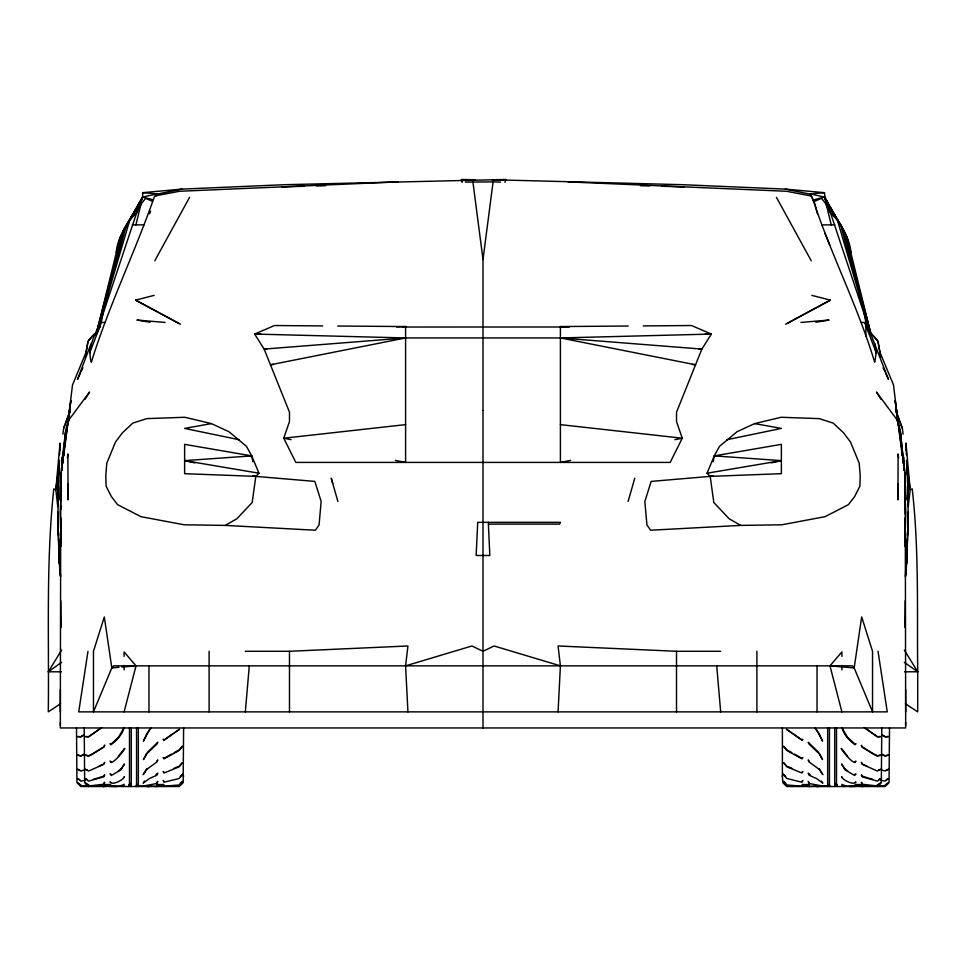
<?xml version="1.0" encoding="UTF-8"?>
<svg xmlns="http://www.w3.org/2000/svg" width="966" height="966" viewBox="0 0 966 966"><rect width="100%" height="100%" fill="white"/><g stroke="black" fill="none" stroke-linecap="round" stroke-linejoin="round"><path stroke-width="1.45" d="M60.617 703.695L48.3 711.87C49.181 637.56 45.861 562.84 53.794 488.844L55.835 489.822L57.767 506.51L58.443 487.202M60.339 711.87L60.798 473.461L68.163 420.886L89.536 392.039L85.117 399.212M59.324 550.113L59.264 563.263L57.682 511.871L59.324 564.023L60.617 576.726M61.353 473.932L60.786 478.351L60.798 473.461M906.627 540.091L906.736 563.263L908.318 511.871L906.676 564.023L905.383 576.726M57.743 519.611L59.397 460.359L58.745 473.859M904.888 627.441L905.251 600.671M60.339 725.43L60.387 722.459M58.117 485.934L57.767 506.51L58.528 469.983M898.223 483.857L897.897 499.893L898.138 453.948L898.561 457.787M60.653 536.07L61.063 518.174M61.256 509.215L61.329 506.232M62.138 470.43L62.44 457.003L65.833 429.798L68.163 420.886L63.623 456.242M907.557 499.011L907.871 485.777L906.603 460.359L907.074 473.63M905.625 572.971L905.794 567.006M59.783 450.385L60.001 443.309L55.835 489.822L57.513 476.649M904.683 546.418L905.83 512.173L904.635 488.82M58.914 473.823L59.3 463.173M59.602 454.684L60.001 443.309M61.317 485.137L60.725 499.953L61.377 490.994M61.909 470.333L62.44 457.003L61.631 470.309M905.649 574.601L906.011 565.955M905.601 575.953L906.023 567.066M906.579 555.196L907.352 538.895M907.557 534.44L908.257 519.611L907.557 479.752M61.317 489.738L60.17 512.173L61.317 546.418M558.07 711.87L560.401 665.852L558.07 645.976L676.514 651.289L720.684 651.289M905.613 573.889L905.999 566.33M906.579 554.701L907.364 539.378M907.545 535.502L908.064 525.166M58.443 479.752L58.443 499.011M59.82 499.893L61.353 474.753M63.985 455.179L64.203 452.185M64.637 446.22L65.181 438.757M65.398 435.775L65.833 429.798L61.703 469.524M183.612 727.941L183.154 782.617L179.205 786.529L130.615 786.529L130.615 783.824M70.59 403.836L70.856 400.624L68.465 418.049M99.051 324.999C93.919 336.711 87.194 349.1 91.323 362.238C108.904 305.558 135.143 251.885 154.632 196.013L179.495 191.268L397.98 181.886M245.316 711.87L249.288 665.852M63.056 462.629L63.321 459.731M63.841 453.948L64.239 449.601M70.059 407.109L69.395 413.219M907.569 526.953L908.257 519.611M60.786 478.351L61.389 472.459M67.439 457.787L67.862 453.948L68.103 499.893L67.777 483.857M69.467 413.46L70.107 407.966M407.93 711.87L405.599 665.852L407.93 645.976L289.486 651.289L245.316 651.289M68.429 421.345L68.924 417.288M68.453 421.876L69.129 416.261M67.596 425.294L72.498 385.023L86.083 352.216L88.027 341.324L92.845 335.649M116.162 252.319C118.468 231.599 133.984 215.273 142.654 197.076L142.654 192.681L181.789 189.107L284.173 184.711L505.846 179.471L504.952 182.357M58.069 472.253L58.443 469.319M62.899 434.169L63.647 428.312L70.276 410.321M68.115 421.043L70.083 406.046M61.921 469.512L62.295 466.566M62.669 463.62L63.237 459.188M483 410.079L483 259.528L493.095 181.886L500.617 182.079M252.887 475.731L255.797 476.383L252.186 502.501L236.875 518.754L225.32 525.407L184.168 524.792L140.879 516.653L117.574 504.638L111.344 496.548L106.115 486.2L105.789 475.477L106.815 463.137L115.473 442.066L122.368 432.889L132.777 423.132L146.796 418.628L184.868 417.276L211.361 423.603L228.918 431.681L246.463 446.316L251.728 455.892L258.96 473.207L255.797 476.383L184.627 473.678L184.627 444.36L251.728 455.892L252.887 461.748M854.173 667.917L861.684 616.948L872.54 651.289L872.54 711.87L854.173 667.917L829.987 665.852L841.893 711.87M87.966 651.289L78.741 711.87L887.259 711.87L878.034 651.289M85.237 357.287L88.027 341.324M713.113 461.748L714.272 455.892L719.537 446.316L737.082 431.681L754.639 423.603L781.132 417.276L819.204 418.628L833.223 423.132L843.632 432.889L850.527 442.066L859.185 463.137L860.211 475.477L859.885 486.2L854.656 496.548L848.426 504.638L825.121 516.653L781.832 524.792L740.68 525.407L650.565 530.225L646.93 524.912L644.841 501.463L651.181 481.406L710.203 476.383L781.373 473.678L781.373 444.36L714.272 455.892L707.04 473.207L710.203 476.383L713.814 502.501L729.125 518.754L740.68 525.407M135.904 224.933L141.241 202.945M141.954 200.01L142.654 197.076L156.927 193.852L155.78 196.303M835.385 783.824L835.385 786.529L786.795 786.529L782.846 782.617L782.388 776.423L783.076 773.657M124.107 711.87L136.013 665.852L124.107 651.929L124.107 656.421M628.105 501.463L634.759 478.242M149.694 213.776L150.527 211.095M124.107 727.495C122.211 734.715 116.814 740.511 110.885 744.762L110.015 743.663L110.885 744.049M123.793 728.364L118.347 737.42L111.392 743.796M100.657 324.467L89.572 353.206M63.647 428.312L69.83 411.782M90.997 343.896L77.522 379.421L80.48 372.997M111.827 667.917L93.461 711.87L93.461 651.289L104.316 616.948L111.827 667.917L118.939 667.301M103.567 310.243A268.693 56.946 90 0 0 101.285 322.463L95.936 335.154L120.134 237.358L128.852 221.769M801.985 786.529L802.855 784.573L808.192 784.573L809.061 785.286L808.192 784.477L809.568 786.481M81.072 371.717L82.895 367.744M124.143 777.256L124.445 776.64C123.117 780.407 111.766 785.684 110.015 781.905L110.885 782.569M130.301 219.173L142.654 197.076L129.806 220.006L95.936 335.154L123.286 230.657L142.654 197.076L136.544 213.16L95.936 335.154L126.51 224.873L133.151 216.106L142.654 197.076L152.628 199.624M154.777 260.748L189.541 197.402M103.809 763.804L104.678 762.343L103.809 764.299L88.618 771.061L85.298 769.262L87.508 770.071M146.82 753.13L143.451 759.578L146.772 753.782L156.939 744.098L157.808 742.214L147.713 752.055M61.438 671.793L48.3 671.793L61.607 650.106M643.32 325.904L691.559 325.53L711.362 334.067L701.859 349.088L676.514 412.204L676.514 421.562L682.262 438.214L670.187 462.412L295.813 462.412L283.738 438.214L289.486 421.562L289.486 412.204L264.141 349.088L254.638 334.067L274.441 325.53L322.68 325.904M179.652 729.233L164.015 740.222L163.145 739.219L164.015 739.944L172.516 733.955M149.488 729.547L143.451 741.127L146.772 733.906L151.046 728.123M146.82 768.61L143.161 774.672L146.772 769.359L156.939 761.945L157.808 759.928L156.939 761.063M103.809 783.341L104.678 782.255L103.809 784.259L88.618 785.986L85.298 782.846L88.618 784.984M144.55 781.023L143.161 783.148L149.428 778.548L156.939 775.227L157.808 773.162L155.876 774.66M94.197 333.995L88.775 340.443L89.548 339.525M97.82 329.708L100.536 326.484M829.987 665.852L841.893 651.929L841.893 656.421M111.959 667.76L113.602 665.852L852.398 665.852L854.294 668.049M156.939 782.363L157.808 781.434L156.939 783.498L143.487 786.01M179.205 766.074L182.465 762.645L179.205 766.811L164.015 773.017L163.145 771.448L164.015 772.317M103.809 785.189L104.678 784.283L103.809 786.203L95.912 785.853M801.985 785.189L802.855 784.283L801.985 786.203L786.795 784.972L783.535 781.409L785.708 783.124M120.967 769.057L124.445 764.021L120.895 769.89L111.356 775.469L110.015 773.983L111.392 774.442M801.985 781.361L802.855 780.468L801.985 782.243L786.795 778.463L783.535 774.527L785.708 776.567M135.771 786.01L138.633 785.853M841.664 786.01L844.513 785.853M849.368 786.01L852.229 785.853M118.347 756.354C134.153 735.573 116.922 762.21 110.885 762.488L110.015 761.099L110.885 761.594M801.985 772.317L802.855 771.448L801.985 773.017L786.795 766.811L783.535 762.645L786.795 766.074M877.382 786.529L881.33 782.617L881.789 727.941M180.292 776.567L182.465 774.527L179.205 778.463L164.015 782.243L163.145 780.468L164.015 781.361M164.015 786.529L163.145 784.573L157.808 784.573L156.939 785.286L157.808 784.477L156.432 786.481M889.505 727.941L889.046 782.617L885.097 786.529L862.191 786.529L861.322 784.573L855.985 784.573L855.115 785.286L855.985 784.477L855.115 786.457L853.799 786.529M133.151 216.106L136.544 213.16L141.761 203.234L145.612 198.344L152.133 201.145M156.939 785.286L157.808 784.573L156.939 786.505L146.929 785.853M855.115 785.286L855.985 784.573C854.342 788.63 843.161 785.43 841.857 784.32M101.708 727.579L88.618 736.804L85.298 736.575L88.618 736.696L101.49 727.736M180.292 783.124L182.465 781.409L179.205 784.972L164.015 786.203L163.145 784.283L164.015 785.189M855.115 782.569L855.985 781.905C854.234 785.684 842.883 780.407 841.555 776.64L841.857 777.256M48.3 671.793L61.655 662.302M118.347 770.904L120.895 769.117M174.23 732.808L179.205 729.487M180.316 784.271L182.526 782.846L179.205 785.986L175.824 785.853M877.382 784.984L880.702 782.846L877.382 785.986L862.191 784.259L861.322 782.255L862.191 783.341M885.097 784.984L888.406 782.846L885.097 785.986L877.068 785.261M84.042 734.752L80.903 736.696L77.594 736.575L80.903 736.804L84.284 734.74M855.115 761.594L855.985 761.099L855.115 762.488C849.066 762.198 831.859 735.585 847.653 756.354M171.489 754.156L164.015 758.346L163.145 757.549L164.015 758.853L179.205 750.437L182.465 746.175L179.205 749.857L174.23 752.623M785.612 324.19L830.386 300.124L811.838 295.379M786.952 323.574L830.386 300.124M124.143 784.32C122.899 785.406 111.597 788.654 110.015 784.573L104.678 784.573L103.809 786.529L80.903 786.529L76.954 782.617L76.495 727.941M878.492 779.755L880.702 778.62L877.382 781.132L862.191 776.821L861.322 774.804L862.191 776.096L866.84 777.606M886.196 779.755L888.406 778.62L885.097 781.132L880.726 780.202M84.042 754.205L80.903 755.762L77.594 755.086L80.903 756.124L84.284 754.47M99.16 766.11L102.65 764.384M405.599 665.852L471.939 645.976L483 651.289L494.061 645.976L560.401 665.852M855.115 744.049L855.985 743.663L855.115 744.762C849.186 740.511 843.789 734.728 841.893 727.495M875.003 343.896L875.945 354.872L874.677 362.238C858.206 307.321 831.702 256.05 813.722 201.701L821.547 198.344L825.399 203.234L830.603 213.16L871.211 335.154L888.478 379.421L885.52 372.997M174.23 768.175L177.961 766.606M878.492 770.071L880.702 769.262L877.382 771.061L862.191 764.299L861.322 762.343L862.191 763.804M886.196 770.071L888.406 769.262L885.097 771.061L881.717 769.89M84.284 769.89L80.903 771.061L77.594 769.262L79.804 770.071M99.16 777.606L103.809 776.096L104.678 774.804L103.809 776.821L88.618 781.132L85.298 778.62L87.508 779.755M93.4 779.308L98.001 777.98M85.274 780.202L80.903 781.132L77.594 778.62L79.804 779.755M179.048 323.574L135.614 300.124L154.162 295.379M825.206 200.01L824.493 192.681L810.232 193.852L813.094 199.986L824.493 197.076C833.175 215.273 848.691 231.599 850.998 252.319M710.203 476.383L713.113 475.731M771.206 462.871L781.373 460.625L714.272 455.892M726.698 439.759L781.373 428.409L754.639 423.603M155.707 194.42L181.789 189.107M570.677 460.371L560.401 462.412L560.401 326.556L628.238 326.025M674.92 439.675L682.262 438.214L560.401 424.629M211.361 423.603L184.627 428.409L239.302 439.759M707.04 473.207L781.373 460.625M815.884 322.233L829.082 320.048L800.935 322.439M402.617 327.027L569.372 327.003M88.932 785.261L80.903 785.986L77.594 782.846L80.903 784.984M273.45 364.436L270.48 364.786L405.599 337.943L560.401 337.943L711.362 334.067L705.373 333.765M405.599 424.629L283.738 438.214L291.08 439.675M113.143 785.853L103.181 786.505M819.071 785.853L816.705 786.046M826.787 785.853L824.409 786.046M267.123 348.774L264.141 349.088L405.599 337.943L254.638 334.067L260.627 333.765M121.788 667.059L136.013 665.852M194.794 462.871L184.627 460.625L251.728 455.892M816.415 786.07L809.061 786.505L808.192 784.573L809.061 785.286M824.131 786.07L816.777 786.505M147.919 786.529L149.223 786.457M396.628 327.003L405.599 326.556L405.599 462.412L395.323 460.371M156.299 786.203L164.196 785.853M869.895 786.203L877.792 785.853M870.088 785.853L862.191 786.203L861.322 784.283L862.191 785.189M790.176 785.853L786.795 785.986L783.474 782.846L785.684 784.271M794.499 785.986L797.88 785.853M862.819 786.457L836.508 786.529L836.508 727.688M281.879 186.873L304.435 186.281M316.474 185.967L325.494 185.738M465.383 182.079L493.095 181.886M132.33 224.873L143.97 224.873M821.728 224.873L834.829 224.873M101.285 322.463L104.618 322.463M861.382 322.463L865.874 322.463L871.211 335.154L847.025 237.358L841.929 228.266M254.638 334.067L259.13 334.067M706.87 334.067L711.362 334.067M488.856 524.127L559.628 524.127L560.401 522.34L477.711 522.34L476.153 555.486L489.847 555.486L488.289 522.34M904.562 671.793L917.7 671.793L917.7 711.87L905.383 703.695M128.852 784.573L131.255 784.573M136.568 784.573L138.331 784.573M827.669 784.573L829.432 784.573M834.745 784.573L837.148 784.573M337.762 326.025L405.599 326.556M475.2 179.712L461.313 179.471L462.207 182.357M491.96 179.712L682.986 184.711L785.37 189.107L824.493 192.681M640.506 185.738L649.526 185.967M661.565 186.281L684.121 186.873M862.819 786.505L852.857 785.853M149.223 786.505L139.213 785.853M816.777 786.457L818.081 786.529M103.181 786.457L129.492 786.529L129.492 727.688M168.12 785.853L171.501 785.986M801.804 785.853L809.701 786.203M88.208 785.853L96.105 786.203M568.02 181.886L786.505 191.268L811.368 196.013L814.869 203.862L817.453 213.776M225.32 525.407L315.435 530.225L319.07 524.912L321.159 501.463L314.819 481.406L255.797 476.383M112.201 786.529L110.885 786.457L110.015 784.477L110.885 785.286M165.065 322.439L136.918 320.048L150.116 322.233M142.654 192.681L156.927 193.852M698.877 348.774L701.859 349.088L560.401 337.943L695.52 364.786L692.55 364.436M827.367 785.853L830.229 786.01M121.487 785.853L124.336 786.01M113.771 785.853L116.632 786.01M560.401 326.556L563.383 327.027M184.627 460.625L258.96 473.207M785.37 189.107L811.452 194.42M810.232 193.852L824.493 197.076L843.873 230.657L871.211 335.154L837.353 220.006L824.493 197.076L830.603 213.16L837.353 220.006L840.649 224.873L871.211 335.154M854.608 774.442L855.985 773.983L854.644 775.469L845.141 769.926L841.555 764.021L845.033 769.057M867.999 777.98L872.6 779.308M788.039 766.606L791.77 768.175M810.124 774.66L808.192 773.162L809.061 775.227L816.572 778.548L822.839 783.148L821.45 781.023M881.717 754.47L885.097 756.124L888.406 755.086L885.097 755.762L881.958 754.205M863.35 764.384L866.84 766.11M135.614 300.124L180.388 324.19M791.77 752.623L786.795 749.857L783.535 746.175L786.795 750.437L801.985 758.853L802.855 757.549L801.985 758.346L794.511 754.156M881.717 734.74L885.097 736.804L888.406 736.575L885.097 736.696L881.958 734.752M786.795 729.487L791.77 732.808M845.105 769.117L847.653 770.904M793.484 733.955L801.985 739.944L802.855 739.219L801.985 740.222L786.348 729.233M904.345 662.302L917.7 671.793C916.988 610.838 919.137 549.497 912.206 488.844L910.165 489.822L908.233 506.51L907.545 487.081M864.51 727.736L877.382 736.696L880.702 736.575L877.382 736.804L864.292 727.579M854.608 743.796L847.653 737.42L842.207 728.364M88.618 786.529L84.67 782.617L84.211 727.941M822.513 786.01L809.061 783.498L808.192 781.434L809.061 782.363M876.452 339.525L877.225 340.443L871.803 333.995M873.155 335.649L877.973 341.324L879.917 352.216L893.514 385.011L898.404 425.294M865.464 326.484L868.18 329.708M818.287 752.055L808.192 742.214L809.061 744.098L819.228 753.782L822.549 759.578L819.18 753.13M814.954 728.123L819.228 733.906L822.549 741.127L816.512 729.547M819.18 768.61L822.839 774.672L819.228 769.359L809.061 761.945L808.192 759.928L809.061 761.063M880.883 399.212L876.464 392.039L897.837 420.886L900.167 429.798L904.369 470.309M904.393 650.106L917.7 671.793M840.48 225.67L824.493 197.076L833.996 216.106M776.459 197.402L811.223 260.748M876.428 353.206L864.836 323.091M883.105 367.744L884.928 371.717M896.17 411.782L902.353 428.312L903.101 434.169M895.723 410.321L902.353 428.312M813.094 199.986L813.722 201.701M337.895 501.463L331.241 478.242L332.69 483.314M182.924 773.657L183.612 776.423M825.918 202.945L831.243 224.933M900.771 442.706L901.375 445.266M877.973 341.324L880.763 357.287M895.917 406.046L896.605 410.961M905.661 711.87L905.202 473.461L897.837 420.886L902.377 456.242M472.905 181.886L483 259.528M902.763 459.188L903.331 463.62M903.705 466.566L904.079 469.512M904.647 473.932L905.214 478.351L904.611 472.459M907.557 469.319L907.931 472.253M908.487 476.649L910.165 489.822L905.999 443.309L906.217 450.385M897.885 421.043L895.216 400.564L895.41 403.836M897.076 417.288L897.571 421.345M896.871 416.261L897.547 421.876M895.893 407.966L896.605 413.219M904.297 469.524L900.167 429.798L900.602 435.775M57.743 519.768L58.431 527.05M901.761 449.601L902.159 453.948M902.679 459.731L902.944 462.629M895.941 407.109L896.134 409.149M716.712 665.852L720.684 711.87M900.819 438.757L901.363 446.22M901.797 452.185L902.015 455.179M904.623 490.994L905.275 499.953L904.683 485.137M904.647 474.753L906.18 499.893M906.688 462.907L907.279 474.246M57.936 525.166L58.455 535.502M58.648 539.306L59.421 554.701M60.013 566.378L60.387 573.889M57.755 520.046L58.455 534.766M58.66 539.185L59.421 555.365M59.977 567.151L60.399 575.977M59.989 565.955L60.351 574.601M904.091 470.333L903.56 457.003L903.862 470.43M905.999 443.309L906.398 454.684M904.671 506.232L904.744 509.215M904.937 518.174L905.347 536.07M907.472 469.983L908.233 506.51L907.871 485.777M905.613 722.459L905.661 725.43M60.749 600.671L61.112 627.441M843.873 230.657L843.886 233.603M905.202 473.461L905.275 514.093M905.661 689.7L905.661 727.953L60.339 727.953L60.339 689.7M865.874 335.987L865.874 322.463A268.693 56.946 -90 0 0 863.592 310.243M844.212 785.853L844.212 786.529M842.461 785.853L842.461 786.529M841.893 665.417L841.893 669.909M837.148 785.853L837.148 786.529M834.745 727.688L834.745 786.529M829.432 727.688L829.432 786.529M827.669 727.688L827.669 786.529M817.031 665.852L817.031 711.87M782.388 727.941L782.388 776.423M756.897 651.289L756.897 711.87M676.514 651.289L676.514 711.87M483 410.683L483 461.337M483 462.412L483 651.289M483 652.183L483 727.953M289.486 651.289L289.486 711.87M209.103 651.289L209.103 711.87M148.969 665.852L148.969 711.87M138.331 727.688L138.331 786.529M136.568 727.688L136.568 786.529M131.255 727.688L131.255 786.529M128.852 785.853L128.852 786.529M124.107 665.417L124.107 669.909M123.539 785.853L123.539 786.529M121.788 785.853L121.788 786.529M824.771 233.229A268.693 56.946 90 0 1 829.697 244.953M65.229 442.706L64.625 445.266L65.229 442.718M104.678 745.293L103.809 747.141L91.999 754.47L88.618 756.124L85.298 755.086L88.618 755.762L92.796 753.685L103.809 746.887L104.678 745.293M880.702 755.086L877.382 756.124L874.001 754.47L862.191 747.141L861.322 745.293L862.191 746.887L873.204 753.685L877.382 755.762L880.702 755.086"/></g></svg>
